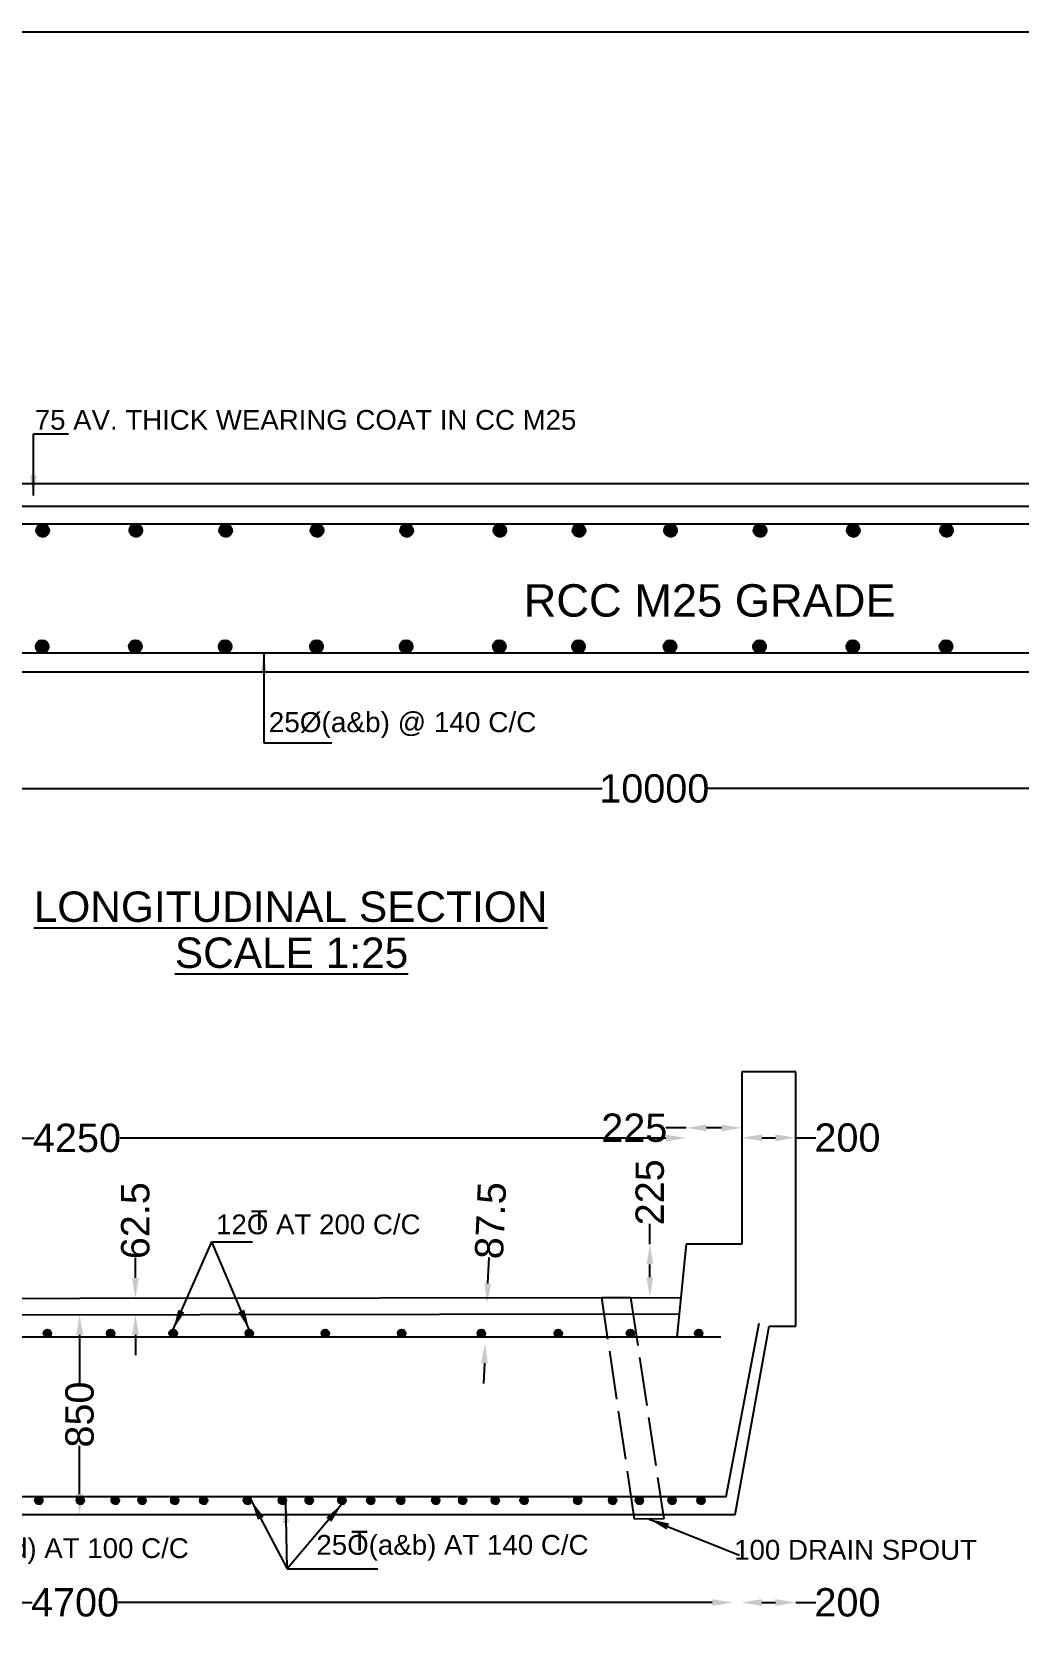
# Model space of a CAD drawing. Header units: millimetres. Extents: x 154227 to 166375, y 4249 to 11945.
# Drawn here: x 158978 to 161416, y 7976 to 11945 of the extents above; entities that cross this region are included whole.
import ezdxf

# ---------------------------------------------------------------- set-up
doc = ezdxf.new("R2010")
doc.units = ezdxf.units.MM
doc.header["$MEASUREMENT"] = 0
doc.linetypes.add('ACAD_ISO02W100', pattern=[15, 12, -3])
for name, color, linetype in [('DIMENSION', 7, 'Continuous'), ('DRAWING', 7, 'Continuous'), ('TEXT', 7, 'Continuous')]:
    doc.layers.add(name, color=color, linetype=linetype)
doc.styles.get("Standard").update_dxf_attribs({"font": 'arial.ttf'})
doc.dimstyles.get("Standard").update_dxf_attribs({"dimtxt": 70, "dimasz": 100, "dimexe": 0.18, "dimexo": 0.0625, "dimgap": 0.09, "dimtad": 0, "dimdec": 0, "dimzin": 0, "dimdsep": 46, "dimtxsty": 'Standard', "dimcen": 0.09, "dimse1": 1, "dimse2": 1, "dimadec": 0, "dimazin": 0, "dimtfac": 1, "dimtdec": 0, "dimtofl": 0, "dimtmove": 0, "dimatfit": 3, "dimfxl": 1, "dimtolj": 1, "dimtzin": 0, "dimarcsym": 0})

# ---------------------------------------------------------------- blocks, each defined once
blk = doc.blocks.new('*D16')
at = {"layer": 'Defpoints', "color": 0, "transparency": 16777216}
for p in [(157069.6, 10130.5), (163960.7, 10117.8), (163960.7, 10075)]:
    blk.add_point(p, dxfattribs=at)
at = {"layer": 'TEXT', "color": 0, "lineweight": -2, "transparency": 16777216}
for p, q in [((157119.6, 10075), (160386.8, 10075)), ((163910.7, 10075), (160643.6, 10075))]:
    blk.add_line(p, q, dxfattribs=at)
at = {"layer": 'TEXT', "color": 0, "transparency": 16777216}
for points in [[(157119.6, 10083.3), (157119.6, 10066.6), (157069.6, 10075)], [(163910.7, 10083.3), (163910.7, 10066.6), (163960.7, 10075)]]:
    blk.add_solid(points, dxfattribs=at)
at = {"layer": 'TEXT', "color": 0, "transparency": 16777216, "insert": (160515.2, 10075), "char_height": 70, "attachment_point": 5}
blk.add_mtext('\\A1;10000', dxfattribs=at)
blk = doc.blocks.new('*D35')
at = {"layer": 'Defpoints', "color": 0, "transparency": 16777216}
for p in [(159095.8, 8774.6), (159095.6, 8281.2), (159095.6, 8281.2)]:
    blk.add_point(p, dxfattribs=at)
at = {"layer": 'DIMENSION', "color": 0, "lineweight": -2, "transparency": 16777216}
for p, q in [((159095.6, 8724.6), (159095.6, 8605.3)), ((159095.6, 8331.2), (159095.6, 8450.6))]:
    blk.add_line(p, q, dxfattribs=at)
at = {"layer": 'DIMENSION', "color": 0, "transparency": 16777216}
for points in [[(159087.2, 8724.6), (159103.9, 8724.6), (159095.6, 8774.6)], [(159087.2, 8331.2), (159103.9, 8331.2), (159095.6, 8281.2)]]:
    blk.add_solid(points, dxfattribs=at)
at = {"layer": 'DIMENSION', "color": 0, "transparency": 16777216, "insert": (159095.6, 8527.9), "char_height": 70, "attachment_point": 5, "rotation": 90}
blk.add_mtext('\\A1;850', dxfattribs=at)
blk = doc.blocks.new('*D36')
at = {"layer": 'Defpoints', "color": 0, "transparency": 16777216}
for p in [(159233.4, 8815.6), (159239.1, 8815.6), (159239.1, 8774.8)]:
    blk.add_point(p, dxfattribs=at)
at = {"layer": 'DIMENSION', "color": 0, "lineweight": -2, "transparency": 16777216}
for p, q in [((159233.4, 8865.6), (159233.4, 8915.6)), ((159233.4, 8724.8), (159233.4, 8674.8))]:
    blk.add_line(p, q, dxfattribs=at)
at = {"layer": 'DIMENSION', "color": 0, "transparency": 16777216}
for points in [[(159225.1, 8865.6), (159241.8, 8865.6), (159233.4, 8815.6)], [(159225.1, 8724.8), (159241.8, 8724.8), (159233.4, 8774.8)]]:
    blk.add_solid(points, dxfattribs=at)
at = {"layer": 'DIMENSION', "color": 0, "transparency": 16777216, "insert": (159233.4, 9007), "char_height": 70, "attachment_point": 5, "rotation": 90}
blk.add_mtext('\\A1;62.5', dxfattribs=at)
blk = doc.blocks.new('*D37')
at = {"layer": 'Defpoints', "color": 0, "transparency": 16777216}
for p in [(159769.9, 8816.2), (160101.9, 8801.7), (159770.1, 8718.8)]:
    blk.add_point(p, dxfattribs=at)
at = {"layer": 'DIMENSION', "color": 0, "lineweight": -2, "transparency": 16777216}
for p, q in [((160104.1, 8851.7), (160106.9, 8916.1)), ((160095.5, 8654.5), (160093.3, 8604.6))]:
    blk.add_line(p, q, dxfattribs=at)
at = {"layer": 'DIMENSION', "color": 0, "transparency": 16777216}
for points in [[(160095.7, 8852.1), (160112.4, 8851.3), (160101.9, 8801.7)], [(160087.1, 8654.9), (160103.8, 8654.2), (160097.6, 8704.5)]]:
    blk.add_solid(points, dxfattribs=at)
at = {"layer": 'DIMENSION', "color": 0, "transparency": 16777216, "insert": (160110.9, 9007.4), "char_height": 70, "attachment_point": 5, "rotation": 87.5}
blk.add_mtext('\\A1;87.5', dxfattribs=at)
blk = doc.blocks.new('*D38')
at = {"layer": 'Defpoints', "color": 0, "transparency": 16777216}
for p in [(160504.4, 8948.9), (160600.7, 8948.9), (160581, 8817.3)]:
    blk.add_point(p, dxfattribs=at)
at = {"layer": 'DIMENSION', "color": 0, "lineweight": -2, "transparency": 16777216}
for p, q in [((160504.4, 8948.9), (160504.4, 8998.9)), ((160504.4, 8867.3), (160504.4, 8898.9))]:
    blk.add_line(p, q, dxfattribs=at)
at = {"layer": 'DIMENSION', "color": 0, "transparency": 16777216}
for points in [[(160496, 8898.9), (160512.7, 8898.9), (160504.4, 8948.9)], [(160496, 8867.3), (160512.7, 8867.3), (160504.4, 8817.3)]]:
    blk.add_solid(points, dxfattribs=at)
at = {"layer": 'DIMENSION', "color": 0, "transparency": 16777216, "insert": (160504.4, 9077.2), "char_height": 70, "attachment_point": 5, "rotation": 90}
blk.add_mtext('\\A1;225', dxfattribs=at)
blk = doc.blocks.new('*D39')
at = {"layer": 'Defpoints', "color": 0, "transparency": 16777216}
for p in [(160731.3, 9212), (160864.6, 9212), (160864.6, 9212)]:
    blk.add_point(p, dxfattribs=at)
at = {"layer": 'DIMENSION', "color": 0, "lineweight": -2, "transparency": 16777216}
for p, q in [((160781.3, 9212), (160814.6, 9212)), ((160864.6, 9212), (160914.6, 9212))]:
    blk.add_line(p, q, dxfattribs=at)
at = {"layer": 'DIMENSION', "color": 0, "transparency": 16777216}
for points in [[(160781.3, 9220.4), (160781.3, 9203.7), (160731.3, 9212)], [(160814.6, 9220.4), (160814.6, 9203.7), (160864.6, 9212)]]:
    blk.add_solid(points, dxfattribs=at)
at = {"layer": 'DIMENSION', "color": 0, "transparency": 16777216, "insert": (160992.5, 9212), "char_height": 70, "attachment_point": 5}
blk.add_mtext('\\A1;200', dxfattribs=at)
blk = doc.blocks.new('*D40')
at = {"layer": 'Defpoints', "color": 0, "transparency": 16777216}
for p in [(160594.1, 9236.4), (160731.3, 9212), (160594.1, 8948.9)]:
    blk.add_point(p, dxfattribs=at)
at = {"layer": 'DIMENSION', "color": 0, "lineweight": -2, "transparency": 16777216}
for p, q in [((160594.1, 9236.4), (160544.1, 9236.4)), ((160681.3, 9236.4), (160644.1, 9236.4))]:
    blk.add_line(p, q, dxfattribs=at)
at = {"layer": 'DIMENSION', "color": 0, "transparency": 16777216}
for points in [[(160644.1, 9244.8), (160644.1, 9228.1), (160594.1, 9236.4)], [(160681.3, 9244.8), (160681.3, 9228.1), (160731.3, 9236.4)]]:
    blk.add_solid(points, dxfattribs=at)
at = {"layer": 'DIMENSION', "color": 0, "transparency": 16777216, "insert": (160465.8, 9236.4), "char_height": 70, "attachment_point": 5}
blk.add_mtext('\\A1;225', dxfattribs=at)
blk = doc.blocks.new('*D41')
at = {"layer": 'Defpoints', "color": 0, "transparency": 16777216}
for p in [(157583.8, 9232.3), (157583.8, 9211.3), (160594.1, 9236.4)]:
    blk.add_point(p, dxfattribs=at)
at = {"layer": 'DIMENSION', "color": 0, "lineweight": -2, "transparency": 16777216}
for p, q in [((157633.8, 9211.3), (158983, 9211.3)), ((160544.1, 9211.3), (159194.8, 9211.3))]:
    blk.add_line(p, q, dxfattribs=at)
at = {"layer": 'DIMENSION', "color": 0, "transparency": 16777216}
for points in [[(157633.8, 9219.7), (157633.8, 9203), (157583.8, 9211.3)], [(160544.1, 9219.7), (160544.1, 9203), (160594.1, 9211.3)]]:
    blk.add_solid(points, dxfattribs=at)
at = {"layer": 'DIMENSION', "color": 0, "transparency": 16777216, "insert": (159088.9, 9211.3), "char_height": 70, "attachment_point": 5}
blk.add_mtext('\\A1;4250', dxfattribs=at)
blk = doc.blocks.new('*D42')
at = {"layer": 'Defpoints', "color": 0, "transparency": 16777216}
for p in [(157459.8, 8057.4), (160708.6, 8063.3), (160708.6, 8057.4)]:
    blk.add_point(p, dxfattribs=at)
at = {"layer": 'DIMENSION', "color": 0, "lineweight": -2, "transparency": 16777216}
for p, q in [((157509.8, 8063.3), (158978.3, 8063.3)), ((160658.6, 8063.3), (159190.1, 8063.3))]:
    blk.add_line(p, q, dxfattribs=at)
at = {"layer": 'DIMENSION', "color": 0, "transparency": 16777216}
for points in [[(157509.8, 8071.6), (157509.8, 8055), (157459.8, 8063.3)], [(160658.6, 8071.6), (160658.6, 8055), (160708.6, 8063.3)]]:
    blk.add_solid(points, dxfattribs=at)
at = {"layer": 'DIMENSION', "color": 0, "transparency": 16777216, "insert": (159084.2, 8063.3), "char_height": 70, "attachment_point": 5}
blk.add_mtext('\\A1;4700', dxfattribs=at)
blk = doc.blocks.new('*D43')
at = {"layer": 'Defpoints', "color": 0, "transparency": 16777216}
for p in [(160731.3, 8063.3), (160864.6, 8063.3), (160864.6, 8063.3)]:
    blk.add_point(p, dxfattribs=at)
at = {"layer": 'DIMENSION', "color": 0, "lineweight": -2, "transparency": 16777216}
for p, q in [((160781.3, 8063.3), (160814.6, 8063.3)), ((160864.6, 8063.3), (160914.6, 8063.3))]:
    blk.add_line(p, q, dxfattribs=at)
at = {"layer": 'DIMENSION', "color": 0, "transparency": 16777216}
for points in [[(160781.3, 8071.6), (160781.3, 8055), (160731.3, 8063.3)], [(160814.6, 8071.6), (160814.6, 8055), (160864.6, 8063.3)]]:
    blk.add_solid(points, dxfattribs=at)
at = {"layer": 'DIMENSION', "color": 0, "transparency": 16777216, "insert": (160992.5, 8063.3), "char_height": 70, "attachment_point": 5}
blk.add_mtext('\\A1;200', dxfattribs=at)

msp = doc.modelspace()

# ---------------------------------------------------------------- hatches: boundary and pattern name
at = {"layer": 'DRAWING'}
h = msp.add_hatch(dxfattribs=at)
h.set_pattern_fill('ANSI31', color=256, scale=1.528207, style=0)
h.set_pattern_definition([(45, (77573.34994, -5518.31829), (-0.13507573336, 0.13507573336), [])])
h.paths.add_polyline_path([(159020.2, 10713.3, 0.409166), (159004.5, 10729.3), (159004, 10729.3, 0.409166), (158988.3, 10713.3, 1)])
h = msp.add_hatch(dxfattribs=at)
h.set_pattern_fill('ANSI31', color=256, scale=1.528207, style=0)
h.set_pattern_definition([(45, (77803.63708, -5518.31829), (-0.13507573336, 0.13507573336), [])])
h.paths.add_polyline_path([(159250.5, 10713.3, 0.409166), (159234.8, 10729.3), (159234.2, 10729.3, 0.409166), (159218.6, 10713.3, 1)])
h = msp.add_hatch(dxfattribs=at)
h.set_pattern_fill('ANSI31', color=256, scale=1.528207, style=0)
h.set_pattern_definition([(45, (78025.4217, -5518.31829), (-0.13507573336, 0.13507573336), [])])
h.paths.add_polyline_path([(159472.2, 10713.3, 0.409166), (159456.6, 10729.3), (159456, 10729.3, 0.409166), (159440.4, 10713.3, 1)])
h = msp.add_hatch(dxfattribs=at)
h.set_pattern_fill('ANSI31', color=256, scale=1.528207, style=0)
h.set_pattern_definition([(45, (78251.28382, -5518.31829), (-0.13507573336, 0.13507573336), [])])
h.paths.add_polyline_path([(159698.1, 10713.3, 0.409166), (159682.4, 10729.3), (159681.9, 10729.3, 0.409166), (159666.2, 10713.3, 1)])
h = msp.add_hatch(dxfattribs=at)
h.set_pattern_fill('ANSI31', color=256, scale=1.528207, style=0)
h.set_pattern_definition([(45, (78472.5963, -5518.31829), (-0.13507573336, 0.13507573336), [])])
h.paths.add_polyline_path([(159919.4, 10713.3, 0.409166), (159903.7, 10729.3), (159903.2, 10729.3, 0.409166), (159887.5, 10713.3, 1)])
h = msp.add_hatch(dxfattribs=at)
h.set_pattern_fill('ANSI31', color=256, scale=1.528207, style=0)
h.set_pattern_definition([(45, (78702.88345, -5518.31829), (-0.13507573336, 0.13507573336), [])])
h.paths.add_polyline_path([(160149.7, 10713.3, 0.409166), (160134, 10729.3), (160133.5, 10729.3, 0.409166), (160117.8, 10713.3, 1)])
h = msp.add_hatch(dxfattribs=at)
h.set_pattern_fill('ANSI31', color=256, scale=1.528207, style=0)
h.set_pattern_definition([(45, (78898.55246, -5518.31829), (-0.13507573336, 0.13507573336), [])])
h.paths.add_polyline_path([(160345.4, 10713.3, 0.409166), (160329.7, 10729.3), (160329.2, 10729.3, 0.409166), (160313.5, 10713.3, 1)])
h = msp.add_hatch(dxfattribs=at)
h.set_pattern_fill('ANSI31', color=256, scale=1.528207, style=0)
h.set_pattern_definition([(45, (79124.41459, -5518.31829), (-0.13507573336, 0.13507573336), [])])
h.paths.add_polyline_path([(160571.2, 10713.3, 0.409166), (160555.6, 10729.3), (160555, 10729.3, 0.409166), (160539.3, 10713.3, 1)])
h = msp.add_hatch(dxfattribs=at)
h.set_pattern_fill('ANSI31', color=256, scale=1.528207, style=0)
h.set_pattern_definition([(45, (79345.72707, -5518.31829), (-0.13507573336, 0.13507573336), [])])
h.paths.add_polyline_path([(160792.5, 10713.3, 0.409166), (160776.9, 10729.3), (160776.3, 10729.3, 0.409166), (160760.7, 10713.3, 1)])
h = msp.add_hatch(dxfattribs=at)
h.set_pattern_fill('ANSI31', color=256, scale=1.528207, style=0)
h.set_pattern_definition([(45, (79576.01421, -5518.31829), (-0.13507573336, 0.13507573336), [])])
h.paths.add_polyline_path([(161022.8, 10713.3, 0.409166), (161007.2, 10729.3), (161006.6, 10729.3, 0.409166), (160990.9, 10713.3, 1)])
h = msp.add_hatch(dxfattribs=at)
h.set_pattern_fill('ANSI31', color=256, scale=1.528207, style=0)
h.set_pattern_definition([(45, (79806.40112, -5518.31829), (-0.13507573336, 0.13507573336), [])])
h.paths.add_polyline_path([(161253.2, 10713.3, 0.409166), (161237.6, 10729.3), (161237, 10729.3, 0.409166), (161221.3, 10713.3, 1)])
h = msp.add_hatch(dxfattribs=at)
h.set_pattern_fill('ANSI31', color=256, scale=1.528207, style=0)
h.set_pattern_definition([(315, (77572.0256, 26657.76974), (-0.13507573336, -0.13507573336), [])])
h.paths.add_polyline_path([(159018.8, 10426.1, -0.409166), (159003.2, 10410.2), (159002.6, 10410.2, -0.409166), (158987, 10426.1, -1)])
h = msp.add_hatch(dxfattribs=at)
h.set_pattern_fill('ANSI31', color=256, scale=1.528207, style=0)
h.set_pattern_definition([(315, (77802.31274, 26657.76974), (-0.13507573336, -0.13507573336), [])])
h.paths.add_polyline_path([(159249.1, 10426.1, -0.409166), (159233.5, 10410.2), (159232.9, 10410.2, -0.409166), (159217.2, 10426.1, -1)])
h = msp.add_hatch(dxfattribs=at)
h.set_pattern_fill('ANSI31', color=256, scale=1.528207, style=0)
h.set_pattern_definition([(315, (78024.09736, 26657.76974), (-0.13507573336, -0.13507573336), [])])
h.paths.add_polyline_path([(159470.9, 10426.1, -0.409166), (159455.2, 10410.2), (159454.7, 10410.2, -0.409166), (159439, 10426.1, -1)])
h = msp.add_hatch(dxfattribs=at)
h.set_pattern_fill('ANSI31', color=256, scale=1.528207, style=0)
h.set_pattern_definition([(315, (78249.95948, 26657.76974), (-0.13507573336, -0.13507573336), [])])
h.paths.add_polyline_path([(159696.8, 10426.1, -0.409166), (159681.1, 10410.2), (159680.6, 10410.2, -0.409166), (159664.9, 10426.1, -1)])
h = msp.add_hatch(dxfattribs=at)
h.set_pattern_fill('ANSI31', color=256, scale=1.528207, style=0)
h.set_pattern_definition([(315, (78471.27196, 26657.76974), (-0.13507573336, -0.13507573336), [])])
h.paths.add_polyline_path([(159918.1, 10426.1, -0.409166), (159902.4, 10410.2), (159901.9, 10410.2, -0.409166), (159886.2, 10426.1, -1)])
h = msp.add_hatch(dxfattribs=at)
h.set_pattern_fill('ANSI31', color=256, scale=1.528207, style=0)
h.set_pattern_definition([(315, (78701.55911, 26657.76974), (-0.13507573336, -0.13507573336), [])])
h.paths.add_polyline_path([(160148.4, 10426.1, -0.409166), (160132.7, 10410.2), (160132.2, 10410.2, -0.409166), (160116.5, 10426.1, -1)])
h = msp.add_hatch(dxfattribs=at)
h.set_pattern_fill('ANSI31', color=256, scale=1.528207, style=0)
h.set_pattern_definition([(315, (78897.22812, 26657.76974), (-0.13507573336, -0.13507573336), [])])
h.paths.add_polyline_path([(160344.1, 10426.1, -0.409166), (160328.4, 10410.2), (160327.8, 10410.2, -0.409166), (160312.2, 10426.1, -1)])
h = msp.add_hatch(dxfattribs=at)
h.set_pattern_fill('ANSI31', color=256, scale=1.528207, style=0)
h.set_pattern_definition([(315, (79123.09025, 26657.76974), (-0.13507573336, -0.13507573336), [])])
h.paths.add_polyline_path([(160569.9, 10426.1, -0.409166), (160554.2, 10410.2), (160553.7, 10410.2, -0.409166), (160538, 10426.1, -1)])
h = msp.add_hatch(dxfattribs=at)
h.set_pattern_fill('ANSI31', color=256, scale=1.528207, style=0)
h.set_pattern_definition([(315, (79344.40273, 26657.76974), (-0.13507573336, -0.13507573336), [])])
h.paths.add_polyline_path([(160791.2, 10426.1, -0.409166), (160775.6, 10410.2), (160775, 10410.2, -0.409166), (160759.3, 10426.1, -1)])
h = msp.add_hatch(dxfattribs=at)
h.set_pattern_fill('ANSI31', color=256, scale=1.528207, style=0)
h.set_pattern_definition([(315, (79574.68987, 26657.76974), (-0.13507573336, -0.13507573336), [])])
h.paths.add_polyline_path([(161021.5, 10426.1, -0.409166), (161005.8, 10410.2), (161005.3, 10410.2, -0.409166), (160989.6, 10426.1, -1)])
h = msp.add_hatch(dxfattribs=at)
h.set_pattern_fill('ANSI31', color=256, scale=1.528207, style=0)
h.set_pattern_definition([(315, (79805.07678, 26657.76974), (-0.13507573336, -0.13507573336), [])])
h.paths.add_polyline_path([(161251.9, 10426.1, -0.409166), (161236.2, 10410.2), (161235.7, 10410.2, -0.409166), (161220, 10426.1, -1)])
h = msp.add_hatch(dxfattribs=at)
h.set_pattern_fill('ANSI31', color=256, style=0)
h.set_pattern_definition([(45, (1495.46782, 0), (-0.08838834765, 0.08838834765), [])])
h.paths.add_polyline_path([(159025.5, 8728.3, 1), (159006.4, 8728.3, 1)])
h = msp.add_hatch(dxfattribs=at)
h.set_pattern_fill('ANSI31', color=256, style=0)
h.set_pattern_definition([(45, (1651.58213, 0), (-0.08838834765, 0.08838834765), [])])
h.paths.add_polyline_path([(159181.6, 8728.3, 1), (159162.6, 8728.3, 1)])
h = msp.add_hatch(dxfattribs=at)
h.set_pattern_fill('ANSI31', color=256, style=0)
h.set_pattern_definition([(45, (1806.15205, 0), (-0.08838834765, 0.08838834765), [])])
h.paths.add_polyline_path([(159336.2, 8728.3, 1), (159317.1, 8728.3, 1)])
h = msp.add_hatch(dxfattribs=at)
h.set_pattern_fill('ANSI31', color=256, style=0)
h.set_pattern_definition([(45, (1993.99659, 0), (-0.08838834765, 0.08838834765), [])])
h.paths.add_polyline_path([(159524, 8728.3, 1), (159505, 8728.3, 1)])
h = msp.add_hatch(dxfattribs=at)
h.set_pattern_fill('ANSI31', color=256, style=0)
h.set_pattern_definition([(45, (2181.84113, 0), (-0.08838834765, 0.08838834765), [])])
h.paths.add_polyline_path([(159711.8, 8728.3, 1), (159692.8, 8728.3, 1)])
h = msp.add_hatch(dxfattribs=at)
h.set_pattern_fill('ANSI31', color=256, style=0)
h.set_pattern_definition([(45, (2370.66192, 0), (-0.08838834765, 0.08838834765), [])])
h.paths.add_polyline_path([(159900.7, 8728.3, 1), (159881.6, 8728.3, 1)])
h = msp.add_hatch(dxfattribs=at)
h.set_pattern_fill('ANSI31', color=256, style=0)
h.set_pattern_definition([(45, (2567.39096, 0), (-0.08838834765, 0.08838834765), [])])
h.paths.add_polyline_path([(160097.4, 8728.3, 1), (160078.4, 8728.3, 1)])
h = msp.add_hatch(dxfattribs=at)
h.set_pattern_fill('ANSI31', color=256, style=0)
h.set_pattern_definition([(45, (2757.45434, 0), (-0.08838834765, 0.08838834765), [])])
h.paths.add_polyline_path([(160287.5, 8728.3, 1), (160268.4, 8728.3, 1)])
h = msp.add_hatch(dxfattribs=at)
h.set_pattern_fill('ANSI31', color=256, style=0)
h.set_pattern_definition([(45, (2935.78042, 0), (-0.08838834765, 0.08838834765), [])])
h.paths.add_polyline_path([(160465.8, 8728.3, 1), (160446.8, 8728.3, 1)])
h = msp.add_hatch(dxfattribs=at)
h.set_pattern_fill('ANSI31', color=256, style=0)
h.set_pattern_definition([(45, (3104.58601, 0), (-0.08838834765, 0.08838834765), [])])
h.paths.add_polyline_path([(160634.6, 8728.3, 1), (160615.6, 8728.3, 1)])
h = msp.add_hatch(dxfattribs=at)
h.set_pattern_fill('ANSI31', color=256, style=0)
h.set_pattern_definition([(45, (1474.17964, -412.58844), (-0.08838834765, 0.08838834765), [])])
h.paths.add_polyline_path([(159004.2, 8315.7, 1), (158985.2, 8315.7, 1)])
h = msp.add_hatch(dxfattribs=at)
h.set_pattern_fill('ANSI31', color=256, style=0)
h.set_pattern_definition([(45, (1576.63703, -412.58844), (-0.08838834765, 0.08838834765), [])])
h.paths.add_polyline_path([(159106.6, 8315.7, 1), (159087.6, 8315.7, 1)])
h = msp.add_hatch(dxfattribs=at)
h.set_pattern_fill('ANSI31', color=256, style=0)
h.set_pattern_definition([(45, (1662.96043, -412.58844), (-0.08838834765, 0.08838834765), [])])
h.paths.add_polyline_path([(159193, 8315.7, 1), (159173.9, 8315.7, 1)])
h = msp.add_hatch(dxfattribs=at)
h.set_pattern_fill('ANSI31', color=256, style=0)
h.set_pattern_definition([(45, (1729.26559, -412.58844), (-0.08838834765, 0.08838834765), [])])
h.paths.add_polyline_path([(159259.3, 8315.7, 1), (159240.2, 8315.7, 1)])
h = msp.add_hatch(dxfattribs=at)
h.set_pattern_fill('ANSI31', color=256, style=0)
h.set_pattern_definition([(45, (1809.95934, -412.58844), (-0.08838834765, 0.08838834765), [])])
h.paths.add_polyline_path([(159340, 8315.7, 1), (159320.9, 8315.7, 1)])
h = msp.add_hatch(dxfattribs=at)
h.set_pattern_fill('ANSI31', color=256, style=0)
h.set_pattern_definition([(45, (1881.26931, -412.58844), (-0.08838834765, 0.08838834765), [])])
h.paths.add_polyline_path([(159411.3, 8315.7, 1), (159392.2, 8315.7, 1)])
h = msp.add_hatch(dxfattribs=at)
h.set_pattern_fill('ANSI31', color=256, style=0)
h.set_pattern_definition([(45, (1989.63384, -412.58844), (-0.08838834765, 0.08838834765), [])])
h.paths.add_polyline_path([(159519.6, 8315.7, 1), (159500.6, 8315.7, 1)])
h = msp.add_hatch(dxfattribs=at)
h.set_pattern_fill('ANSI31', color=256, style=0)
h.set_pattern_definition([(45, (2075.95723, -412.58844), (-0.08838834765, 0.08838834765), [])])
h.paths.add_polyline_path([(159606, 8315.7, 1), (159586.9, 8315.7, 1)])
h = msp.add_hatch(dxfattribs=at)
h.set_pattern_fill('ANSI31', color=256, style=0)
h.set_pattern_definition([(45, (2142.2624, -412.58844), (-0.08838834765, 0.08838834765), [])])
h.paths.add_polyline_path([(159672.3, 8315.7, 1), (159653.2, 8315.7, 1)])
h = msp.add_hatch(dxfattribs=at)
h.set_pattern_fill('ANSI31', color=256, style=0)
h.set_pattern_definition([(45, (2222.95614, -412.58844), (-0.08838834765, 0.08838834765), [])])
h.paths.add_polyline_path([(159753, 8315.7, 1), (159733.9, 8315.7, 1)])
h = msp.add_hatch(dxfattribs=at)
h.set_pattern_fill('ANSI31', color=256, style=0)
h.set_pattern_definition([(45, (2294.26611, -412.58844), (-0.08838834765, 0.08838834765), [])])
h.paths.add_polyline_path([(159824.3, 8315.7, 1), (159805.2, 8315.7, 1)])
h = msp.add_hatch(dxfattribs=at)
h.set_pattern_fill('ANSI31', color=256, style=0)
h.set_pattern_definition([(45, (2368.45522, -412.58844), (-0.08838834765, 0.08838834765), [])])
h.paths.add_polyline_path([(159898.5, 8315.7, 1), (159879.4, 8315.7, 1)])
h = msp.add_hatch(dxfattribs=at)
h.set_pattern_fill('ANSI31', color=256, style=0)
h.set_pattern_definition([(45, (2454.77862, -412.58844), (-0.08838834765, 0.08838834765), [])])
h.paths.add_polyline_path([(159984.8, 8315.7, 1), (159965.7, 8315.7, 1)])
h = msp.add_hatch(dxfattribs=at)
h.set_pattern_fill('ANSI31', color=256, style=0)
h.set_pattern_definition([(45, (2521.08378, -412.58844), (-0.08838834765, 0.08838834765), [])])
h.paths.add_polyline_path([(160051.1, 8315.7, 1), (160032.1, 8315.7, 1)])
h = msp.add_hatch(dxfattribs=at)
h.set_pattern_fill('ANSI31', color=256, style=0)
h.set_pattern_definition([(45, (2601.77753, -412.58844), (-0.08838834765, 0.08838834765), [])])
h.paths.add_polyline_path([(160131.8, 8315.7, 1), (160112.7, 8315.7, 1)])
h = msp.add_hatch(dxfattribs=at)
h.set_pattern_fill('ANSI31', color=256, style=0)
h.set_pattern_definition([(45, (2673.0875, -412.58844), (-0.08838834765, 0.08838834765), [])])
h.paths.add_polyline_path([(160203.1, 8315.7, 1), (160184.1, 8315.7, 1)])
h = msp.add_hatch(dxfattribs=at)
h.set_pattern_fill('ANSI31', color=256, style=0)
h.set_pattern_definition([(45, (2805.41021, -412.58844), (-0.08838834765, 0.08838834765), [])])
h.paths.add_polyline_path([(160335.4, 8315.7, 1), (160316.4, 8315.7, 1)])
h = msp.add_hatch(dxfattribs=at)
h.set_pattern_fill('ANSI31', color=256, style=0)
h.set_pattern_definition([(45, (2891.73361, -412.58844), (-0.08838834765, 0.08838834765), [])])
h.paths.add_polyline_path([(160421.7, 8315.7, 1), (160402.7, 8315.7, 1)])
h = msp.add_hatch(dxfattribs=at)
h.set_pattern_fill('ANSI31', color=256, style=0)
h.set_pattern_definition([(45, (2958.03877, -412.58844), (-0.08838834765, 0.08838834765), [])])
h.paths.add_polyline_path([(160488, 8315.7, 1), (160469, 8315.7, 1)])
h = msp.add_hatch(dxfattribs=at)
h.set_pattern_fill('ANSI31', color=256, style=0)
h.set_pattern_definition([(45, (3038.73251, -412.58844), (-0.08838834765, 0.08838834765), [])])
h.paths.add_polyline_path([(160568.7, 8315.7, 1), (160549.7, 8315.7, 1)])
h = msp.add_hatch(dxfattribs=at)
h.set_pattern_fill('ANSI31', color=256, style=0)
h.set_pattern_definition([(45, (3110.04249, -412.58844), (-0.08838834765, 0.08838834765), [])])
h.paths.add_polyline_path([(160640, 8315.7, 1), (160621, 8315.7, 1)])

# ---------------------------------------------------------------- linework, layer by layer
for p, q in [((160864.6, 9375.2), (160731.3, 9375.2)), ((160731.3, 9375.2), (160731.3, 8948.9)), ((160864.6, 8746.1), (160864.6, 9375.2)), ((160594.1, 8948.9), (160571.2, 8718.8)), ((160607.4, 8948.9), (160594.1, 8948.9)), ((160731.3, 8948.9), (160607.4, 8948.9)), ((160714.9, 8281.2), (160798.8, 8746.1)), ((160798.8, 8746.1), (160864.6, 8746.1)), ((160679.3, 8718.8), (157502.9, 8718.8)), ((157476.2, 8281.2), (160714.9, 8281.2))]:
    msp.add_line(p, q, dxfattribs=at)
msp.add_lwpolyline([(166374.7, 11944.9), (154227.4, 11944.9), (154227.4, 4249.1), (166374.7, 4249.1)], close=True, dxfattribs=at)
for points in [[(155514.4, 10829), (163816, 10829)], [(156661.7, 10773.1), (163816, 10773.1)], [(156718.6, 10593.9), (156718.6, 10729.3), (163816, 10729.3)], [(156717.2, 10545.6), (156717.2, 10410.2), (163816, 10410.2)], [(157069.6, 10364), (163816, 10364)], [(157610.5, 8813.5), (160581, 8817.3)], [(157433.6, 8780.7), (157501.8, 8325.2), (160692.5, 8325.2), (160774.3, 8753.9)], [(157614.6, 8772.7), (160576.9, 8776.5)]]:
    msp.add_lwpolyline(points, dxfattribs=at)
at = {"layer": 'DRAWING', "linetype": 'ACAD_ISO02W100', "ltscale": 10}
msp.add_lwpolyline([(160385.7, 8817), (160456.6, 8817), (160538.6, 8269.8), (160466.4, 8269.2)], close=True, dxfattribs=at)
at = {"layer": 'DRAWING'}
for centre, radius in [((159004.2, 10713.3), 15.9), ((159234.5, 10713.3), 15.9), ((159456.3, 10713.3), 15.9), ((159682.2, 10713.3), 15.9), ((159903.5, 10713.3), 15.9), ((160133.8, 10713.3), 15.9), ((160329.4, 10713.3), 15.9), ((160555.3, 10713.3), 15.9), ((160776.6, 10713.3), 15.9), ((161006.9, 10713.3), 15.9), ((161237.3, 10713.3), 15.9), ((159002.9, 10426.1), 15.9), ((159233.2, 10426.1), 15.9), ((159455, 10426.1), 15.9), ((159680.8, 10426.1), 15.9), ((159902.1, 10426.1), 15.9), ((160132.4, 10426.1), 15.9), ((160328.1, 10426.1), 15.9), ((160554, 10426.1), 15.9), ((160775.3, 10426.1), 15.9), ((161005.6, 10426.1), 15.9), ((161236, 10426.1), 15.9), ((159016, 8728.3), 9.51), ((159172.1, 8728.3), 9.51), ((159326.6, 8728.3), 9.51), ((159514.5, 8728.3), 9.51), ((159702.3, 8728.3), 9.51), ((159891.1, 8728.3), 9.51), ((160087.9, 8728.3), 9.51), ((160277.9, 8728.3), 9.51), ((160456.3, 8728.3), 9.51), ((160625.1, 8728.3), 9.51), ((158994.7, 8315.7), 9.51), ((159097.1, 8315.7), 9.51), ((159183.4, 8315.7), 9.51), ((159249.8, 8315.7), 9.51), ((159330.4, 8315.7), 9.51), ((159401.8, 8315.7), 9.51), ((159510.1, 8315.7), 9.51), ((159596.4, 8315.7), 9.51), ((159662.7, 8315.7), 9.51), ((159743.4, 8315.7), 9.51), ((159814.8, 8315.7), 9.51), ((159888.9, 8315.7), 9.51), ((159975.3, 8315.7), 9.51), ((160041.6, 8315.7), 9.51), ((160122.3, 8315.7), 9.51), ((160193.6, 8315.7), 9.51), ((160325.9, 8315.7), 9.51), ((160412.2, 8315.7), 9.51), ((160478.5, 8315.7), 9.51), ((160559.2, 8315.7), 9.51), ((160630.5, 8315.7), 9.51)]:
    msp.add_circle(centre, radius, dxfattribs=at)

# ---------------------------------------------------------------- texts
at = {"layer": 'Defpoints', "insert": (159068.4, 10986.6), "char_height": 70, "attachment_point": 1}
msp.add_mtext('\\A1;', dxfattribs=at)
at = {"layer": 'DRAWING'}
msp.add_text('RCC M25 GRADE', height=80, dxfattribs=at).set_placement((160192.5, 10500.1))
at = {"layer": 'TEXT'}
for s, height, p in [('75 AV. THICK WEARING COAT IN CC M25', 48.831, (158984.8, 10962)), ('25Ø(a&b) @ 140 C/C', 49.448, (159562.7, 10214.6)), ('%%ULONGITUDINAL SECTION', 75, (158982.2, 9745.7)), ('%%USCALE 1:25', 75, (159330.8, 9631.9)), ('12O AT 200 C/C', 48.925, (159432.6, 8973.5)), ('12O(d) AT 100 C/C', 48.925, (158776.5, 8173.1)), ('25O(a&b) AT 140 C/C', 48.925, (159680.5, 8181.3)), ('100 DRAIN SPOUT', 48.925, (160712.5, 8169.1))]:
    msp.add_text(s, height=height, dxfattribs=at).set_placement(p)
at = {"layer": 'TEXT', "char_height": 48.9, "width": 40.719, "attachment_point": 1}
for insert in [(159518.4, 9032.9), (159766.3, 8240.6)]:
    msp.add_mtext('T', dxfattribs=dict(at, insert=insert))

# ---------------------------------------------------------------- dimensions: what is measured, and where the dimension line sits
at = {"layer": 'DIMENSION'}
for base, p1, p2, text, picture, middle in [((157583.8, 9211.3), (160594.1, 9236.4), (157583.8, 9232.3), '4250', '*D41', (159088.9, 9211.3)), ((160594.1, 9236.4), (160731.3, 9212), (160594.1, 8948.9), '225', '*D40', (160465.8, 9236.4)), ((160864.6, 9212), (160731.3, 9212), (160864.6, 9212), '200', '*D39', (160992.5, 9212)), ((160708.6, 8063.3), (157459.8, 8057.4), (160708.6, 8057.4), '4700', '*D42', (159084.2, 8063.3)), ((160864.6, 8063.3), (160731.3, 8063.3), (160864.6, 8063.3), '200', '*D43', (160992.5, 8063.3))]:
    dim = msp.add_linear_dim(base=base, p1=p1, p2=p2, text=text, dimstyle='Standard', override={"dimasz": 50, "dimfxl": 2000}, dxfattribs=at)
    dim.commit()
    dim.dimension.update_dxf_attribs({"geometry": picture, "text_midpoint": middle})
for base, p1, p2, text, picture, middle in [((160504.4, 8948.9), (160581, 8817.3), (160600.7, 8948.9), '225', '*D38', (160504.4, 9077.2)), ((159233.4, 8815.6), (159239.1, 8774.8), (159239.1, 8815.6), '62.5', '*D36', (159233.4, 9007)), ((159095.6, 8281.2), (159095.8, 8774.6), (159095.6, 8281.2), '850', '*D35', (159095.6, 8527.9))]:
    dim = msp.add_linear_dim(base=base, p1=p1, p2=p2, angle=90, text=text, dimstyle='Standard', override={"dimasz": 50, "dimfxl": 2000}, dxfattribs=at)
    dim.commit()
    dim.dimension.update_dxf_attribs({"geometry": picture, "text_midpoint": middle})
dim = msp.add_linear_dim(base=(160101.9, 8801.7), p1=(159770.1, 8718.8), p2=(159769.9, 8816.2), angle=87.5, text='87.5', dimstyle='Standard', override={"dimasz": 50, "dimfxl": 2000}, dxfattribs=at)
dim.commit()
dim.dimension.update_dxf_attribs({"geometry": '*D37', "text_midpoint": (160110.9, 9007.4), "dimtype": 160})
at = {"layer": 'TEXT'}
dim = msp.add_linear_dim(base=(163960.7, 10075), p1=(157069.6, 10130.5), p2=(163960.7, 10117.8), text='10000', dimstyle='Standard', override={"dimasz": 50, "dimfxl": 2000}, dxfattribs=at)
dim.commit()
dim.dimension.update_dxf_attribs({"geometry": '*D16', "text_midpoint": (160515.2, 10075)})

# ---------------------------------------------------------------- leaders
at = {"layer": 'DRAWING'}
for points in [[(158981.2, 10799.4), (158981.2, 10951.6), (159068.4, 10951.6)], [(159550.4, 10410.2), (159550.4, 10188.5), (159718.9, 10188.5)], [(159326.6, 8737.8), (159422.5, 8954.9), (159522.6, 8954.9)], [(159514.5, 8737.8), (159422.5, 8954.9)], [(159519.6, 8315.7), (159608.4, 8146.6), (159832.4, 8146.6)], [(159604.2, 8310.2), (159607.5, 8148.4)], [(159743.4, 8306.2), (159608.4, 8146.6)], [(160502.5, 8269.5), (160725.5, 8180.3)]]:
    msp.add_leader(points, dimstyle='Standard', override={"dimasz": 50, "dimgap": 0.09, "dimtad": 0, "dimfxl": 2000}, dxfattribs=at)

doc.saveas('drawing.dxf')
